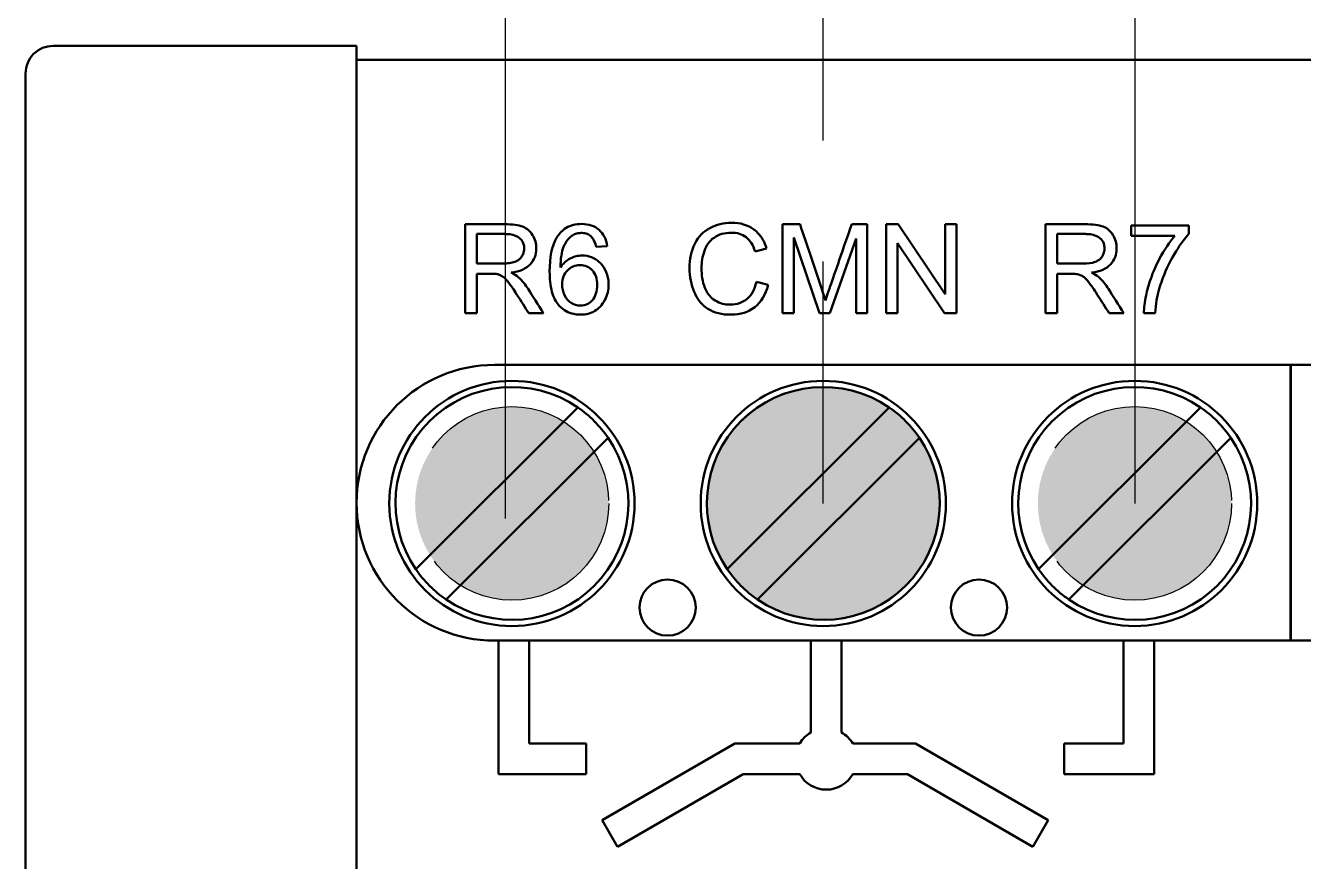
# Model space of a CAD drawing. Header units: millimetres. Extents: x 52 to 3850, y 79 to 1546.
# Drawn here: x 1222.01 to 1255, y 977.13 to 998.72 of the extents above; entities that cross this region are included whole.
import ezdxf

# ---------------------------------------------------------------- set-up
doc = ezdxf.new("R2010")
doc.units = ezdxf.units.MM
doc.header["$LTSCALE"] = 25
doc.linetypes.add('HIDDEN', pattern=[0.375, 0.25, -0.125])
doc.layers.add('Power_GND', color=7, linetype='HIDDEN')
doc.layers.add('Terminal_IO', color=3, linetype='Continuous', lineweight=25)
doc.layers.add('Visible', color=7, linetype='Continuous', lineweight=50)

msp = doc.modelspace()

# ---------------------------------------------------------------- hatches: boundary and pattern name
at = {"layer": 'Power_GND'}
h = msp.add_hatch(color=256, dxfattribs=at)
h.dxf.hatch_style = 1
edge = h.paths.add_edge_path()
edge.add_arc((1242.603, 986.378), 3, 0, 360)
at = {"layer": 'Terminal_IO', "linetype": 'HIDDEN'}
h = msp.add_hatch(color=256, dxfattribs=at)
h.dxf.hatch_style = 1
edge = h.paths.add_edge_path()
edge.add_arc((1234.565, 986.378), 2.5, 0, 360)
edge = h.paths.add_edge_path()
edge.add_arc((1250.641, 986.378), 2.5, 0, 360)

# ---------------------------------------------------------------- linework, layer by layer
at = {"layer": 'Power_GND'}
msp.add_line((1242.603, 986.378), (1242.603, 1011.188), dxfattribs=at)
msp.add_circle((1242.603, 986.378), 3, dxfattribs=at)
at = {"layer": 'Terminal_IO'}
for p, q in [((1250.641, 1025), (1250.641, 986.378)), ((1234.387, 1015), (1234.387, 985.987))]:
    msp.add_line(p, q, dxfattribs=at)
at = {"layer": 'Terminal_IO', "linetype": 'HIDDEN'}
for centre in [(1234.565, 986.378), (1250.641, 986.378)]:
    msp.add_circle(centre, 2.5, dxfattribs=at)
at = {"layer": 'Visible'}
for p, q in [((1222.722, 998.192), (1230.554, 998.192)), ((1230.554, 998.192), (1230.554, 998.025)), ((1230.554, 998.025), (1230.554, 997.313)), ((1230.554, 997.829), (1327.389, 997.829)), ((1222.009, 997.314), (1222.009, 997.48)), ((1222.009, 997.314), (1222.009, 975.749)), ((1230.554, 997.313), (1230.554, 976.522)), ((1233.358, 991.291), (1233.358, 993.587)), ((1233.661, 993.335), (1233.661, 992.574)), ((1241.549, 993.587), (1242.002, 993.587)), ((1241.549, 991.291), (1241.549, 993.587)), ((1243.337, 993.587), (1243.739, 993.587)), ((1243.739, 993.587), (1243.739, 991.291)), ((1244.225, 991.291), (1244.225, 993.587)), ((1244.225, 993.587), (1244.536, 993.587)), ((1244.536, 993.587), (1245.752, 991.781)), ((1245.752, 991.781), (1245.752, 993.587)), ((1245.752, 993.587), (1246.044, 993.587)), ((1246.044, 993.587), (1246.044, 991.291)), ((1248.342, 991.291), (1248.342, 993.587)), ((1248.643, 993.335), (1248.643, 992.574)), ((1250.553, 993.555), (1252.043, 993.555)), ((1250.553, 993.286), (1250.553, 993.555)), ((1251.68, 993.286), (1250.553, 993.286)), ((1252.043, 993.555), (1252.043, 993.337)), ((1237.023, 993.022), (1236.741, 993)), ((1241.139, 992.957), (1240.843, 992.887)), ((1242.503, 991.291), (1241.84, 993.248)), ((1241.84, 993.248), (1241.84, 991.291)), ((1243.448, 993.216), (1242.773, 991.291)), ((1243.448, 991.291), (1243.448, 993.216)), ((1245.732, 991.291), (1244.516, 993.097)), ((1244.516, 993.097), (1244.516, 991.291)), ((1233.661, 992.309), (1233.661, 991.291)), ((1248.643, 992.309), (1248.643, 991.291)), ((1240.875, 992.096), (1241.176, 992.018)), ((1233.661, 991.291), (1233.358, 991.291)), ((1235.379, 991.291), (1234.999, 991.291)), ((1241.84, 991.291), (1241.549, 991.291)), ((1242.773, 991.291), (1242.503, 991.291)), ((1243.739, 991.291), (1243.448, 991.291)), ((1244.516, 991.291), (1244.225, 991.291)), ((1246.044, 991.291), (1245.732, 991.291)), ((1248.643, 991.291), (1248.342, 991.291)), ((1250.361, 991.291), (1249.981, 991.291)), ((1251.168, 991.291), (1250.878, 991.291)), ((1283.165, 989.955), (1234.114, 989.955)), ((1254.66, 982.835), (1254.66, 989.955)), ((1254.676, 989.955), (1254.676, 982.835)), ((1232.084, 984.681), (1236.263, 988.859)), ((1240.122, 984.681), (1244.301, 988.859)), ((1248.16, 984.681), (1252.339, 988.859)), ((1237.046, 988.076), (1232.867, 983.897)), ((1245.084, 988.076), (1240.905, 983.897)), ((1253.122, 988.076), (1248.943, 983.897)), ((1234.114, 982.835), (1234.217, 982.835)), ((1235.008, 982.835), (1234.217, 982.835)), ((1234.217, 982.835), (1234.217, 979.384)), ((1235.008, 982.835), (1242.284, 982.835)), ((1235.008, 980.176), (1235.008, 982.835)), ((1242.284, 980.465), (1242.284, 982.835)), ((1242.284, 982.835), (1243.075, 982.835)), ((1243.075, 982.835), (1250.354, 982.835)), ((1243.075, 982.835), (1243.075, 980.465)), ((1250.354, 982.835), (1251.145, 982.835)), ((1250.354, 980.176), (1250.354, 982.835)), ((1251.145, 982.835), (1258.426, 982.835)), ((1251.145, 982.835), (1251.145, 979.384)), ((1236.483, 980.176), (1235.008, 980.176)), ((1236.483, 979.384), (1236.483, 980.176)), ((1236.897, 978.198), (1240.323, 980.176)), ((1240.323, 980.176), (1241.994, 980.176)), ((1243.365, 980.176), (1244.985, 980.176)), ((1244.985, 980.176), (1248.41, 978.198)), ((1248.824, 979.384), (1248.824, 980.176)), ((1248.824, 980.176), (1250.354, 980.176)), ((1234.217, 979.384), (1236.483, 979.384)), ((1240.535, 979.384), (1237.292, 977.513)), ((1241.994, 979.384), (1240.535, 979.384)), ((1244.773, 979.384), (1243.365, 979.384)), ((1248.015, 977.513), (1244.773, 979.384)), ((1251.145, 979.384), (1248.824, 979.384)), ((1237.292, 977.513), (1236.897, 978.198)), ((1248.41, 978.198), (1248.015, 977.513))]:
    msp.add_line(p, q, dxfattribs=at)
at = {"layer": 'Visible', "extrusion": (0, 0, -1)}
for centre in [(-1234.565, 986.378), (-1242.603, 986.378), (-1250.641, 986.378)]:
    msp.add_circle(centre, 3.165, dxfattribs=at)
at = {"layer": 'Visible'}
for centre in [(1238.584, 983.689), (1246.622, 983.689)]:
    msp.add_circle(centre, 0.725, dxfattribs=at)
for centre, radius, start, end in [((1234.114, 986.395), 3.56, 90, 180), ((1234.565, 986.378), 3.006, 55.6151, 214.3849), ((1242.603, 986.378), 3.006, 55.6151, 214.3849), ((1250.641, 986.378), 3.006, 55.6151, 214.3849), ((1234.565, 986.378), 3.006, 34.3849, 55.6151), ((1242.603, 986.378), 3.006, 34.3849, 55.6151), ((1250.641, 986.378), 3.006, 34.3849, 55.6151), ((1234.565, 986.378), 3.006, 235.6151, 34.3849), ((1242.603, 986.378), 3.006, 235.6151, 34.3849), ((1250.641, 986.378), 3.006, 235.6151, 34.3849), ((1234.114, 986.395), 3.56, 180, 270), ((1234.565, 986.378), 3.006, 214.3849, 235.6151), ((1242.603, 986.378), 3.006, 214.3849, 235.6151), ((1250.641, 986.378), 3.006, 214.3849, 235.6151)]:
    msp.add_arc(centre, radius, start, end, dxfattribs=at)
at = {"layer": 'Visible', "extrusion": (0, 0, -1)}
for start, end in [(30, 60), (120, 150), (210, 330)]:
    msp.add_arc((-1242.68, 979.78), 0.791, start, end, dxfattribs=at)
msp.add_ellipse((1222.722, 997.48), major_axis=(0, -0.712), ratio=0.999848, start_param=1.570796, end_param=3.141593, dxfattribs=at)
at = {"layer": 'Visible'}
for points, knots in [([(1241.176, 992.018), (1241.113, 991.769), (1240.999, 991.58), (1240.833, 991.448), (1240.668, 991.317), (1240.465, 991.252), (1240.226, 991.252), (1239.985, 991.252), (1239.79, 991.295), (1239.624, 991.402), (1239.467, 991.503), (1239.378, 991.617), (1239.301, 991.771), (1239.29, 991.793), (1239.279, 991.818), (1239.269, 991.841), (1239.197, 992.011), (1239.148, 992.24), (1239.148, 992.456), (1239.148, 992.689), (1239.187, 992.891), (1239.286, 993.081), (1239.389, 993.281), (1239.5, 993.392), (1239.676, 993.487), (1239.847, 993.579), (1240.029, 993.626), (1240.232, 993.626), (1240.46, 993.626), (1240.651, 993.569), (1240.812, 993.45), (1240.817, 993.447), (1240.821, 993.443), (1240.825, 993.44), (1240.854, 993.417), (1240.882, 993.393), (1240.907, 993.368), (1241.015, 993.259), (1241.091, 993.125), (1241.139, 992.957)], [0.0274721, 0.0274721, 0.0274721, 0.0274721, 0.0843496, 0.0843496, 0.0843496, 0.1412271, 0.1412271, 0.1412271, 0.1987022, 0.1987022, 0.1987022, 0.2447863, 0.2447863, 0.2447863, 0.2515189, 0.2515189, 0.2515189, 0.3048185, 0.3048185, 0.3048185, 0.3622261, 0.3622261, 0.3622261, 0.4139659, 0.4139659, 0.4139659, 0.4637046, 0.4637046, 0.4637046, 0.5192478, 0.5192478, 0.5192478, 0.5207295, 0.5207295, 0.5207295, 0.5306712, 0.5306712, 0.5306712, 0.572841, 0.572841, 0.572841, 0.572841]), ([(1233.358, 993.587), (1233.697, 993.587), (1234.036, 993.587), (1234.375, 993.587), (1234.58, 993.587), (1234.736, 993.568), (1234.842, 993.526), (1234.949, 993.485), (1235.034, 993.412), (1235.097, 993.308), (1235.161, 993.202), (1235.194, 993.087), (1235.194, 992.798), (1235.14, 992.661), (1234.929, 992.437), (1234.767, 992.366), (1234.547, 992.337)], [0.2211001, 0.2211001, 0.2211001, 0.2211001, 0.3189906, 0.3189906, 0.3189906, 0.3645068, 0.3645068, 0.3645068, 0.3974807, 0.3974807, 0.3974807, 0.4337418, 0.4337418, 0.4810582, 0.4810582, 0.5283747, 0.5283747, 0.5283747, 0.5283747]), ([(1233.661, 992.574), (1233.873, 992.574), (1234.084, 992.574), (1234.314, 992.574), (1234.389, 992.574), (1234.445, 992.577), (1234.496, 992.584), (1234.547, 992.59), (1234.589, 992.597), (1234.64, 992.616), (1234.663, 992.625), (1234.678, 992.632), (1234.694, 992.641), (1234.724, 992.657), (1234.745, 992.672), (1234.764, 992.689), (1234.784, 992.707), (1234.8, 992.725), (1234.819, 992.754), (1234.838, 992.784), (1234.851, 992.812), (1234.861, 992.841), (1234.865, 992.855), (1234.869, 992.869), (1234.872, 992.884), (1234.877, 992.909), (1234.88, 992.934), (1234.88, 992.962), (1234.88, 993.03), (1234.864, 993.09), (1234.834, 993.141), (1234.815, 993.175), (1234.786, 993.208), (1234.762, 993.23), (1234.72, 993.268), (1234.617, 993.314), (1234.51, 993.328), (1234.468, 993.333), (1234.422, 993.335), (1234.388, 993.335), (1234.268, 993.336), (1234.048, 993.336), (1233.865, 993.336), (1233.795, 993.335), (1233.726, 993.335), (1233.661, 993.335)], [0, 0, 0, 0, 0.1751867, 0.1751867, 0.1751867, 0.2199512, 0.2199512, 0.2199512, 0.2662418, 0.2662418, 0.2662418, 0.2803246, 0.2803246, 0.2803246, 0.3067248, 0.3067248, 0.3067248, 0.3340751, 0.3340751, 0.3340751, 0.3599353, 0.3599353, 0.3599353, 0.3725128, 0.3725128, 0.3725128, 0.3944059, 0.3944059, 0.3944059, 0.4480211, 0.4480211, 0.4480211, 0.483472, 0.483472, 0.483472, 0.5644556, 0.5644556, 0.5644556, 0.5955895, 0.5955895, 0.5955895, 0.7357289, 0.7357289, 0.7357289, 0.7896233, 0.7896233, 0.7896233, 0.7896233]), ([(1235.819, 992.473), (1235.887, 992.575), (1235.966, 992.651), (1236.07, 992.704), (1236.175, 992.757), (1236.27, 992.779), (1236.379, 992.779), (1236.552, 992.779), (1236.7, 992.72), (1236.82, 992.61), (1236.834, 992.598), (1236.848, 992.584), (1236.86, 992.571), (1236.97, 992.454), (1237.055, 992.267), (1237.06, 992.063), (1237.061, 992.054), (1237.061, 992.045), (1237.061, 992.035), (1237.061, 991.892), (1237.029, 991.759), (1236.966, 991.635), (1236.93, 991.564), (1236.888, 991.505), (1236.839, 991.454), (1236.801, 991.414), (1236.758, 991.379), (1236.709, 991.35), (1236.6, 991.285), (1236.477, 991.252), (1236.339, 991.252), (1236.175, 991.252), (1236.033, 991.296), (1235.92, 991.371), (1235.859, 991.411), (1235.802, 991.465), (1235.762, 991.511), (1235.711, 991.57), (1235.638, 991.696), (1235.598, 991.843), (1235.577, 991.921), (1235.561, 992.008), (1235.552, 992.102), (1235.543, 992.186), (1235.539, 992.275), (1235.539, 992.364), (1235.539, 992.731), (1235.592, 993.019), (1235.718, 993.234), (1235.738, 993.268), (1235.759, 993.299), (1235.785, 993.331), (1235.91, 993.484), (1236.02, 993.534), (1236.151, 993.568), (1236.214, 993.584), (1236.282, 993.594), (1236.366, 993.594), (1236.548, 993.594), (1236.697, 993.542), (1236.813, 993.441), (1236.929, 993.34), (1237, 993.199), (1237.023, 993.022)], [0.2196174, 0.2196174, 0.2196174, 0.2196174, 0.256585, 0.256585, 0.256585, 0.2909174, 0.2909174, 0.2909174, 0.3455008, 0.3455008, 0.3455008, 0.3518219, 0.3518219, 0.3518219, 0.4137333, 0.4137333, 0.4137333, 0.4165249, 0.4165249, 0.4165249, 0.4595243, 0.4595243, 0.4595243, 0.483318, 0.483318, 0.483318, 0.5019716, 0.5019716, 0.5019716, 0.5437367, 0.5437367, 0.5437367, 0.5934087, 0.5934087, 0.5934087, 0.61981, 0.61981, 0.61981, 0.6665782, 0.6665782, 0.6665782, 0.6913003, 0.6913003, 0.6913003, 0.7134554, 0.7134554, 0.7134554, 0.8044651, 0.8044651, 0.8044651, 0.8188144, 0.8188144, 0.8188144, 0.8697757, 0.8697757, 0.8697757, 0.8941836, 0.8941836, 0.8941836, 0.9470918, 0.9470918, 0.9470918, 1, 1, 1, 1]), ([(1236.741, 993), (1236.718, 993.104), (1236.689, 993.18), (1236.634, 993.24), (1236.541, 993.343), (1236.476, 993.356), (1236.372, 993.361), (1236.365, 993.361), (1236.357, 993.361), (1236.35, 993.361), (1236.311, 993.361), (1236.274, 993.357), (1236.239, 993.348), (1236.197, 993.337), (1236.159, 993.319), (1236.127, 993.299), (1236.12, 993.295), (1236.113, 993.29), (1236.108, 993.286), (1236.064, 993.254), (1235.985, 993.172), (1235.937, 993.082), (1235.924, 993.056), (1235.911, 993.03), (1235.9, 993.003), (1235.848, 992.879), (1235.821, 992.702), (1235.819, 992.473)], [0.0306881, 0.0306881, 0.0306881, 0.0306881, 0.0578963, 0.0578963, 0.0578963, 0.0921047, 0.0921047, 0.0921047, 0.094435, 0.094435, 0.094435, 0.1064206, 0.1064206, 0.1064206, 0.1213113, 0.1213113, 0.1213113, 0.1244042, 0.1244042, 0.1244042, 0.1605516, 0.1605516, 0.1605516, 0.1709206, 0.1709206, 0.1709206, 0.2196174, 0.2196174, 0.2196174, 0.2196174]), ([(1240.843, 992.887), (1240.79, 993.051), (1240.715, 993.173), (1240.61, 993.253), (1240.501, 993.335), (1240.383, 993.367), (1240.226, 993.367), (1240.053, 993.367), (1239.906, 993.328), (1239.783, 993.24), (1239.657, 993.151), (1239.582, 993.046), (1239.534, 992.899), (1239.484, 992.752), (1239.46, 992.609), (1239.46, 992.457), (1239.46, 992.269), (1239.482, 992.112), (1239.546, 991.945), (1239.584, 991.846), (1239.625, 991.788), (1239.673, 991.734), (1239.712, 991.691), (1239.754, 991.654), (1239.812, 991.619), (1239.941, 991.541), (1240.06, 991.511), (1240.202, 991.511), (1240.373, 991.511), (1240.524, 991.566), (1240.635, 991.658), (1240.744, 991.748), (1240.832, 991.904), (1240.875, 992.096)], [0.5997576, 0.5997576, 0.5997576, 0.5997576, 0.6380652, 0.6380652, 0.6380652, 0.6747865, 0.6747865, 0.6747865, 0.7154376, 0.7154376, 0.7154376, 0.7537683, 0.7537683, 0.7537683, 0.7913766, 0.7913766, 0.7913766, 0.83796, 0.83796, 0.83796, 0.8596314, 0.8596314, 0.8596314, 0.8770479, 0.8770479, 0.8770479, 0.912481, 0.912481, 0.912481, 0.9553778, 0.9553778, 0.9553778, 1, 1, 1, 1]), ([(1242.002, 993.587), (1242.18, 993.057), (1242.358, 992.526), (1242.548, 991.962), (1242.584, 991.855), (1242.606, 991.785), (1242.625, 991.727), (1242.629, 991.714), (1242.632, 991.702), (1242.636, 991.691), (1242.644, 991.666), (1242.651, 991.643), (1242.658, 991.621)], [0.1490865, 0.1490865, 0.1490865, 0.1490865, 0.2401548, 0.2401548, 0.2401548, 0.2530014, 0.2530014, 0.2530014, 0.2557155, 0.2557155, 0.2557155, 0.2614975, 0.2614975, 0.2614975, 0.2614975]), ([(1242.658, 991.621), (1242.668, 991.653), (1242.68, 991.69), (1242.693, 991.731), (1242.719, 991.809), (1242.756, 991.916), (1242.782, 991.989), (1242.833, 992.136), (1242.93, 992.415), (1243.015, 992.661), (1243.122, 992.969), (1243.236, 993.298), (1243.337, 993.587)], [0.2614975, 0.2614975, 0.2614975, 0.2614975, 0.2694568, 0.2694568, 0.2694568, 0.2844592, 0.2844592, 0.2844592, 0.3244002, 0.3244002, 0.3244002, 0.3743084, 0.3743084, 0.3743084, 0.3743084]), ([(1248.342, 993.587), (1248.681, 993.587), (1249.019, 993.587), (1249.358, 993.587), (1249.562, 993.587), (1249.718, 993.568), (1249.826, 993.526), (1249.931, 993.486), (1250.017, 993.412), (1250.081, 993.308), (1250.145, 993.203), (1250.176, 993.087), (1250.176, 992.798), (1250.124, 992.661), (1249.913, 992.437), (1249.749, 992.366), (1249.529, 992.337)], [0.2211151, 0.2211151, 0.2211151, 0.2211151, 0.318865, 0.318865, 0.318865, 0.3645267, 0.3645267, 0.3645267, 0.3974888, 0.3974888, 0.3974888, 0.433768, 0.433768, 0.4811079, 0.4811079, 0.5284478, 0.5284478, 0.5284478, 0.5284478]), ([(1248.643, 992.574), (1248.855, 992.574), (1249.066, 992.574), (1249.296, 992.574), (1249.448, 992.574), (1249.521, 992.579), (1249.622, 992.616), (1249.645, 992.625), (1249.66, 992.632), (1249.676, 992.641), (1249.696, 992.651), (1249.712, 992.662), (1249.726, 992.672), (1249.755, 992.695), (1249.777, 992.715), (1249.803, 992.754), (1249.833, 992.8), (1249.848, 992.842), (1249.856, 992.888), (1249.859, 992.904), (1249.861, 992.92), (1249.862, 992.937), (1249.862, 992.945), (1249.862, 992.954), (1249.862, 992.962), (1249.862, 992.984), (1249.861, 993.005), (1249.857, 993.026), (1249.854, 993.047), (1249.849, 993.067), (1249.842, 993.086), (1249.822, 993.144), (1249.782, 993.197), (1249.744, 993.23), (1249.702, 993.267), (1249.599, 993.314), (1249.492, 993.327), (1249.451, 993.333), (1249.404, 993.335), (1249.37, 993.335), (1249.25, 993.336), (1249.03, 993.336), (1248.848, 993.336), (1248.778, 993.335), (1248.708, 993.335), (1248.643, 993.335)], [0, 0, 0, 0, 0.1751449, 0.1751449, 0.1751449, 0.2662229, 0.2662229, 0.2662229, 0.2803154, 0.2803154, 0.2803154, 0.2977724, 0.2977724, 0.2977724, 0.3344699, 0.3344699, 0.3344699, 0.3742544, 0.3742544, 0.3742544, 0.3879708, 0.3879708, 0.3879708, 0.3945983, 0.3945983, 0.3945983, 0.4120827, 0.4120827, 0.4120827, 0.4299563, 0.4299563, 0.4299563, 0.4838251, 0.4838251, 0.4838251, 0.5644426, 0.5644426, 0.5644426, 0.5956977, 0.5956977, 0.5956977, 0.7357219, 0.7357219, 0.7357219, 0.7896735, 0.7896735, 0.7896735, 0.7896735]), ([(1250.878, 991.291), (1250.88, 991.425), (1250.901, 991.582), (1250.936, 991.749), (1250.95, 991.813), (1250.968, 991.886), (1250.983, 991.945), (1251.018, 992.076), (1251.084, 992.275), (1251.16, 992.446), (1251.196, 992.527), (1251.235, 992.606), (1251.277, 992.685), (1251.414, 992.944), (1251.536, 993.12), (1251.68, 993.286)], [0.5775187, 0.5775187, 0.5775187, 0.5775187, 0.6408503, 0.6408503, 0.6408503, 0.6652355, 0.6652355, 0.6652355, 0.7311279, 0.7311279, 0.7311279, 0.7623964, 0.7623964, 0.7623964, 0.8563689, 0.8563689, 0.8563689, 0.8563689]), ([(1252.043, 993.337), (1251.929, 993.216), (1251.818, 993.065), (1251.711, 992.891), (1251.676, 992.835), (1251.639, 992.771), (1251.609, 992.717), (1251.523, 992.564), (1251.42, 992.345), (1251.35, 992.148), (1251.322, 992.071), (1251.297, 991.992), (1251.277, 991.921), (1251.225, 991.74), (1251.183, 991.516), (1251.168, 991.291)], [0.2519879, 0.2519879, 0.2519879, 0.2519879, 0.3266984, 0.3266984, 0.3266984, 0.3508503, 0.3508503, 0.3508503, 0.4289522, 0.4289522, 0.4289522, 0.4595485, 0.4595485, 0.4595485, 0.5404903, 0.5404903, 0.5404903, 0.5404903]), ([(1234.999, 991.291), (1234.901, 991.444), (1234.804, 991.597), (1234.695, 991.768), (1234.647, 991.842), (1234.61, 991.898), (1234.576, 991.947), (1234.558, 991.973), (1234.54, 991.998), (1234.523, 992.022), (1234.511, 992.038), (1234.499, 992.054), (1234.487, 992.07), (1234.484, 992.075), (1234.482, 992.077), (1234.476, 992.084), (1234.464, 992.101), (1234.459, 992.106), (1234.451, 992.116), (1234.442, 992.127), (1234.434, 992.136), (1234.427, 992.144), (1234.379, 992.198), (1234.366, 992.21), (1234.322, 992.239), (1234.299, 992.254), (1234.278, 992.264), (1234.261, 992.272), (1234.233, 992.285), (1234.206, 992.293), (1234.183, 992.298), (1234.173, 992.301), (1234.15, 992.304), (1234.126, 992.306), (1234.109, 992.307), (1234.09, 992.308), (1234.07, 992.308), (1234.05, 992.309), (1234.028, 992.309), (1234.013, 992.309), (1233.944, 992.309), (1233.774, 992.309), (1233.661, 992.309)], [0.6952724, 0.6952724, 0.6952724, 0.6952724, 0.7478053, 0.7478053, 0.7478053, 0.7658832, 0.7658832, 0.7658832, 0.7754272, 0.7754272, 0.7754272, 0.7820094, 0.7820094, 0.7820094, 0.7839611, 0.7839611, 0.7839611, 0.7865962, 0.7865962, 0.7865962, 0.789198, 0.789198, 0.789198, 0.8066939, 0.8066939, 0.8066939, 0.8131011, 0.8131011, 0.8131011, 0.8237735, 0.8237735, 0.8237735, 0.8306977, 0.8306977, 0.8306977, 0.8354583, 0.8354583, 0.8354583, 0.8403738, 0.8403738, 0.8403738, 0.8728159, 0.8728159, 0.8728159, 0.8728159]), ([(1234.547, 992.337), (1234.623, 992.298), (1234.683, 992.262), (1234.729, 992.222), (1234.838, 992.125), (1234.91, 992.027), (1234.981, 991.916), (1235.095, 991.737), (1235.247, 991.497), (1235.379, 991.291)], [0.5283747, 0.5283747, 0.5283747, 0.5283747, 0.548298, 0.548298, 0.548298, 0.5882132, 0.5882132, 0.5882132, 0.6587658, 0.6587658, 0.6587658, 0.6587658]), ([(1235.862, 992.035), (1235.862, 991.937), (1235.883, 991.844), (1235.924, 991.755), (1235.966, 991.667), (1236.024, 991.599), (1236.097, 991.554), (1236.169, 991.509), (1236.245, 991.483), (1236.331, 991.485), (1236.468, 991.487), (1236.558, 991.534), (1236.642, 991.629), (1236.719, 991.715), (1236.769, 991.857), (1236.769, 992.018), (1236.769, 992.178), (1236.727, 992.301), (1236.643, 992.393), (1236.559, 992.485), (1236.452, 992.531), (1236.321, 992.531), (1236.193, 992.531), (1236.084, 992.484), (1235.996, 992.393), (1235.909, 992.303), (1235.862, 992.181), (1235.862, 992.035)], [0, 0, 0, 0, 0.086675, 0.086675, 0.086675, 0.173351, 0.173351, 0.173351, 0.258076, 0.258076, 0.258076, 0.376817, 0.376817, 0.376817, 0.503437, 0.503437, 0.503437, 0.628207, 0.628207, 0.628207, 0.752977, 0.752977, 0.752977, 0.874255, 0.874255, 0.874255, 1, 1, 1, 1]), ([(1249.981, 991.291), (1249.884, 991.444), (1249.786, 991.597), (1249.677, 991.768), (1249.629, 991.842), (1249.592, 991.898), (1249.558, 991.947), (1249.54, 991.973), (1249.523, 991.998), (1249.505, 992.022), (1249.493, 992.038), (1249.481, 992.054), (1249.469, 992.07), (1249.466, 992.075), (1249.464, 992.077), (1249.458, 992.084), (1249.44, 992.109), (1249.432, 992.117), (1249.42, 992.131), (1249.363, 992.198), (1249.353, 992.208), (1249.304, 992.239), (1249.289, 992.248), (1249.276, 992.255), (1249.264, 992.262), (1249.225, 992.282), (1249.193, 992.292), (1249.165, 992.298), (1249.143, 992.303), (1249.065, 992.309), (1249.006, 992.309), (1249.003, 992.309), (1248.999, 992.309), (1248.997, 992.309), (1248.926, 992.309), (1248.756, 992.309), (1248.643, 992.309)], [0.6953967, 0.6953967, 0.6953967, 0.6953967, 0.7479331, 0.7479331, 0.7479331, 0.7660131, 0.7660131, 0.7660131, 0.7755556, 0.7755556, 0.7755556, 0.7821378, 0.7821378, 0.7821378, 0.784093, 0.784093, 0.784093, 0.7880216, 0.7880216, 0.7880216, 0.8069028, 0.8069028, 0.8069028, 0.8109184, 0.8109184, 0.8109184, 0.8238671, 0.8238671, 0.8238671, 0.8393829, 0.8393829, 0.8393829, 0.8403076, 0.8403076, 0.8403076, 0.8729545, 0.8729545, 0.8729545, 0.8729545]), ([(1249.529, 992.337), (1249.606, 992.298), (1249.666, 992.262), (1249.712, 992.222), (1249.821, 992.129), (1249.893, 992.026), (1249.963, 991.916), (1250.077, 991.738), (1250.23, 991.497), (1250.361, 991.291)], [0.5284478, 0.5284478, 0.5284478, 0.5284478, 0.5485924, 0.5485924, 0.5485924, 0.5883348, 0.5883348, 0.5883348, 0.6588877, 0.6588877, 0.6588877, 0.6588877])]:
    msp.add_open_spline(points, degree=3, knots=knots, dxfattribs=at)

doc.saveas('drawing.dxf')
